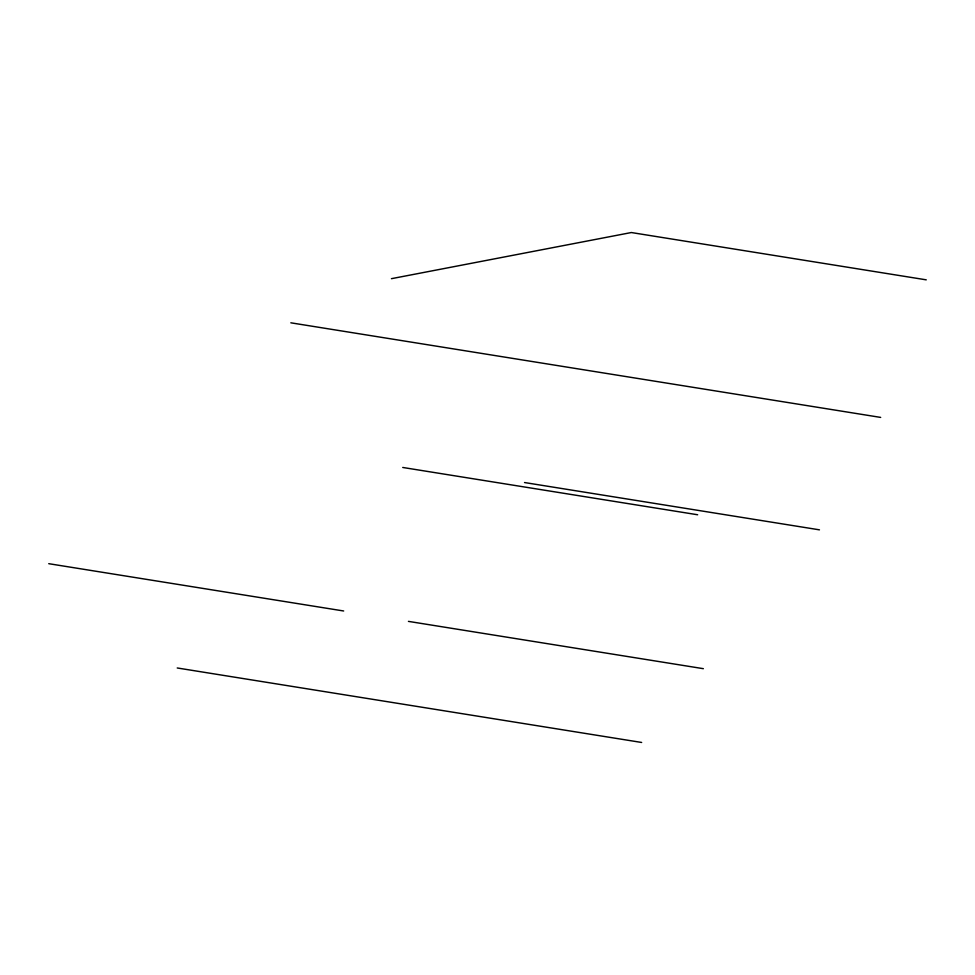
<?xml version="1.0" encoding="UTF-8"?>
<svg xmlns="http://www.w3.org/2000/svg" width="975" height="975" viewBox="0 0 975 975"><rect width="100%" height="100%" fill="white"/><g stroke="black" fill="none" stroke-linecap="round" stroke-linejoin="round"><path stroke-width="1.46" d="M391.438 278.679L631.337 232.538L926.25 279.837M290.842 322.81L880.669 417.41M524.538 482.54L819.451 529.839M402.736 467.464L697.649 514.763M48.75 563.684L343.663 610.984M408.44 621.38L703.353 668.679M177.231 667.973L641.648 742.463"/></g></svg>
